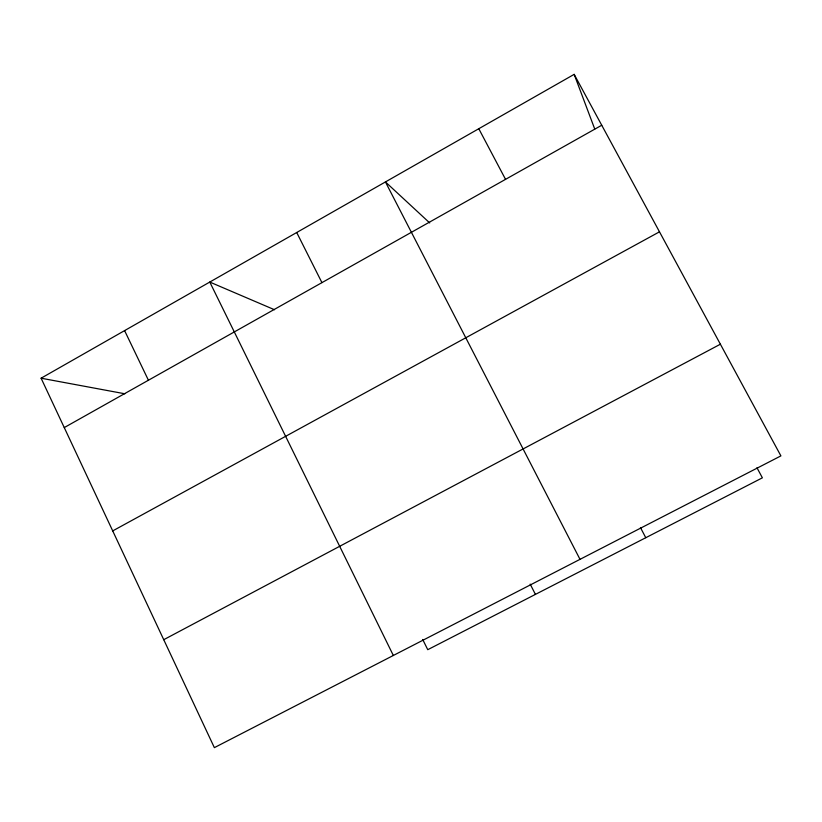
<?xml version="1.0" encoding="UTF-8"?>
<svg xmlns="http://www.w3.org/2000/svg" width="822" height="822" viewBox="0 0 822 822"><rect width="100%" height="100%" fill="white"/><g stroke="black" fill="none" stroke-linecap="round" stroke-linejoin="round"><path stroke-width="1.23" d="M41.1 378.202L574.167 74.36L780.9 455.891L214.367 747.64L41.1 378.202L124.862 393.779M64.26 427.584L601.735 125.242M112.717 530.899L659.491 231.825M163.742 639.691L720.391 344.213M274.517 309.74L209.785 282.059L393.337 655.473M429.701 222.926L385.436 181.929L580.003 559.35M756.97 467.769L762.384 477.829L427.759 649.688L422.703 639.485M478.784 128.725L505.54 179.35M640.451 527.56L645.773 537.722M530.19 584.123L535.42 594.398M296.711 232.503L321.936 282.634M124.595 330.608L148.422 380.237M574.167 74.36L594.748 129.054"/></g></svg>
